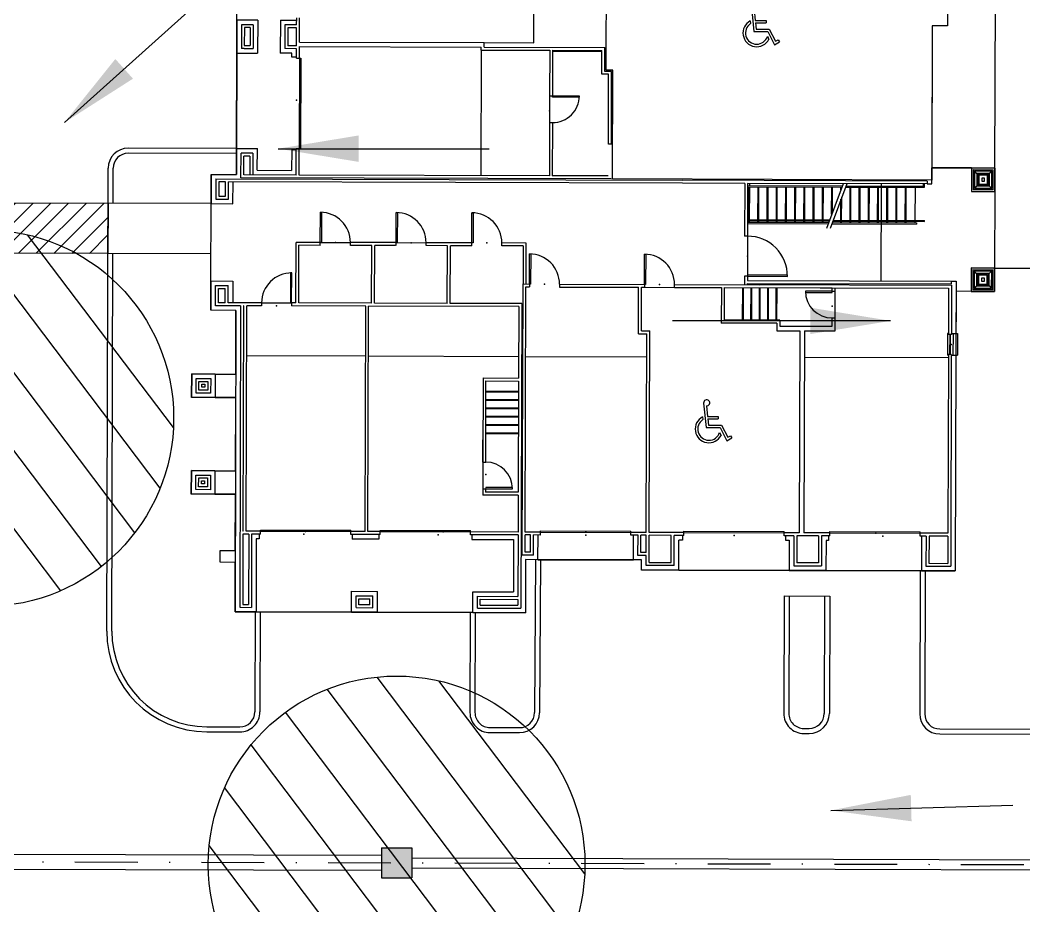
# Model space of a CAD drawing. Header units: feet. Extents: x 26064 to 27719, y 16802 to 28989.
# Drawn here: x 27254.8 to 27354.7, y 17569.4 to 17657.6 of the extents above; entities that cross this region are included whole.
import ezdxf

# ---------------------------------------------------------------- set-up
doc = ezdxf.new("R2010")
doc.units = ezdxf.units.FT
doc.header["$LTSCALE"] = 50
doc.header["$MEASUREMENT"] = 0
doc.header["$PDSIZE"] = -0.5
doc.linetypes.add('CENTERPL', pattern=[0.25, 0.125, -0.0625, 0, -0.0625])
doc.linetypes.add('HIDDEN', pattern=[0.375, 0.25, -0.125])
for name, color, linetype in [('BUILDING-INTERIOR', 251, 'Continuous'), ('BUILDINGS', 5, 'Continuous'), ('CL-ROADS', 9, 'CENTERPL'), ('CURB-B', 4, 'Continuous'), ('CURB-F', 32, 'Continuous'), ('INLET PROTECTION', 1, 'HIDDEN'), ('INLET-HATCH', 9, 'Continuous'), ('PAINT-MARKINGS', 32, 'Continuous'), ('SD-OUTER-PRIVATE', 6, 'Continuous'), ('SD-STRUCTURE', 6, 'Continuous'), ('SD-STRUCTURE-PRIVATE', 6, 'Continuous'), ('SIDEWALK', 9, 'Continuous')]:
    doc.layers.add(name, color=color, linetype=linetype)
doc.styles.add('ls80', font='simplex', dxfattribs={"oblique": 15, "height": 4})
doc.dimstyles.new('dim', dxfattribs={"dimtxt": 0.18, "dimasz": 0.16, "dimexe": 0.0625, "dimexo": 0.0625, "dimgap": 0.03, "dimtad": 3, "dimdec": 4, "dimzin": 0, "dimdsep": 46, "dimtxsty": 'ls80', "dimcen": 0.09, "dimclrd": 256, "dimclre": 256, "dimclrt": 256, "dimaunit": 1, "dimadec": 4, "dimazin": 0, "dimtfac": 1, "dimtdec": 4, "dimtofl": 0, "dimtmove": 2, "dimatfit": 3, "dimfxl": 0, "dimtolj": 1, "dimtzin": 0, "dimlwd": -1, "dimlwe": -1, "dimarcsym": 0})

# ---------------------------------------------------------------- blocks, each defined once
blk = doc.blocks.new('HCSYMBOL')
at = {"layer": 'BUILDING-INTERIOR', "ltscale": 3}
for p, q in [((-6.3, 30.9, -0.7), (-3.3, 1.7, -0.7)), ((-2.9, 27.7, -0.7), (-1.7, 15.1, -0.7)), ((-7.7, 14.5, -0.7), (-7.3, 11.3, -0.7)), ((-1.7, 15.1, -0.7), (11.2, 15.1, -0.7)), ((-1.4, 12.1, -0.7), (-0.6, 4.7, -0.7)), ((-1.4, 12.1, -0.7), (11.2, 12.1, -0.7)), ((11.2, 15.1, -0.7), (11.2, 12.1, -0.7)), ((-3.3, 1.7, -0.7), (13.3, 1.7, -0.7)), ((-0.6, 4.7, -0.7), (15.1, 4.7, -0.7)), ((13.3, 1.7, -0.7), (21.4, -14.2, -0.7)), ((15.1, 4.7, -0.7), (22.6, -9.9, -0.7)), ((12.8, -4, -0.7), (14.6, -7.6, -0.7)), ((21.4, -14.2, -0.7), (27.2, -10.6, -0.7)), ((22.6, -9.9, -0.7), (25.6, -8.1, -0.7)), ((25.6, -8.1, -0.7), (27.2, -10.6, -0.7))]:
    blk.add_line(p, q, dxfattribs=at)
for centre, radius, start, end in [((-2.7, 31.3, -0.7), 3.64, 264.2917, 185.7083), ((-2.7, 31.3, -0.7), 3.64, 264.2917, 185.7083), ((0, 0, -0.7), 16.4, 117.7581, 332.5132), ((0, 0, -0.7), 13.4, 123.044, 342.5456)]:
    blk.add_arc(centre, radius, start, end, dxfattribs=at)

msp = doc.modelspace()

# ---------------------------------------------------------------- hatches: boundary and pattern name
at = {"layer": 'INLET PROTECTION', "linetype": 'Continuous'}
h = msp.add_hatch(dxfattribs=at)
h.set_pattern_fill('ANSI31', scale=37.499998, angle=262.0889784, style=0)
h.set_pattern_definition([(307.088978, (51362.2775, -5646.739), (3.7392183, 2.82681806), [])])
edge = h.paths.add_edge_path()
edge.add_arc((27251.28922, 17617.98738), 18.75, 0, 360)
h = msp.add_hatch(dxfattribs=at)
h.set_pattern_fill('ANSI31', scale=37.499998, angle=262.0889784, style=0)
h.set_pattern_definition([(307.088978, (51403.223, -5691.1655), (3.7392183, 2.82681806), [])])
edge = h.paths.add_edge_path()
edge.add_arc((27292.23454, 17573.56066), 18.75, 0, 360)
at = {"layer": 'PAINT-MARKINGS'}
h = msp.add_hatch(dxfattribs=at)
h.set_pattern_fill('ANSI31', scale=10, style=0)
h.paths.add_polyline_path([(27263.49302, 17634.38695), (27169.53087, 17634.66123), (27169.54544, 17639.66121), (27263.50762, 17639.38742)])

# ---------------------------------------------------------------- linework, layer by layer
at = {"layer": 'BUILDING-INTERIOR', "color": 7, "ltscale": 12}
for p, q in [((27305.8953, 17655.38218), (27305.92241, 17664.67027)), ((27282.28437, 17657.15922), (27282.28643, 17657.86728)), ((27282.57094, 17655.45024), (27282.57799, 17657.86643)), ((27276.32967, 17657.63476), (27276.32007, 17654.34391)), ((27278.41221, 17657.62868), (27276.32967, 17657.63476)), ((27276.78649, 17657.17526), (27276.77956, 17654.80073)), ((27277.95271, 17657.17186), (27276.78649, 17657.17526)), ((27277.0772, 17656.88286), (27277.07197, 17655.09143)), ((27277.66031, 17656.88115), (27277.0772, 17656.88286)), ((27277.66031, 17656.88115), (27277.65508, 17655.08973)), ((27277.95271, 17657.17186), (27277.94578, 17654.79733)), ((27278.41221, 17657.62868), (27278.4026, 17654.33783)), ((27280.66133, 17657.62211), (27280.65173, 17654.33127)), ((27280.66133, 17657.62211), (27282.2857, 17657.61737)), ((27281.11815, 17657.16262), (27281.11122, 17654.78809)), ((27282.28437, 17657.15922), (27281.11815, 17657.16262)), ((27281.40886, 17656.87021), (27281.40363, 17655.07879)), ((27282.28352, 17656.86766), (27281.40886, 17656.87021)), ((27282.27829, 17655.07624), (27282.28352, 17656.86766)), ((27277.07112, 17654.79988), (27276.77956, 17654.80073)), ((27277.07112, 17654.79988), (27277.94578, 17654.79733)), ((27277.07112, 17654.79988), (27277.07112, 17654.79988)), ((27277.07197, 17655.09143), (27277.65508, 17655.08973)), ((27282.27744, 17654.78468), (27281.11122, 17654.78809)), ((27282.27829, 17655.07624), (27281.40363, 17655.07879)), ((27282.27464, 17653.82672), (27282.27744, 17654.78468)), ((27282.56619, 17653.82587), (27282.5696, 17654.99208)), ((27282.5696, 17654.99208), (27300.646, 17654.93934)), ((27282.57094, 17655.45024), (27300.93889, 17655.39664)), ((27300.64515, 17654.64778), (27300.646, 17654.93934)), ((27300.93755, 17654.93849), (27300.93889, 17655.39664)), ((27300.93755, 17654.93849), (27312.97458, 17654.90335)), ((27300.93889, 17655.39664), (27305.8953, 17655.38218)), ((27312.96765, 17652.52926), (27312.97458, 17654.90335)), ((27276.32007, 17654.34391), (27276.29235, 17644.84756)), ((27276.32006, 17654.34391), (27278.4026, 17654.33783)), ((27281.81794, 17654.32786), (27280.65173, 17654.33127)), ((27281.81685, 17653.95301), (27281.81794, 17654.32786)), ((27282.275, 17653.95167), (27281.81685, 17653.95301)), ((27282.27464, 17653.82672), (27282.56619, 17653.82587)), ((27282.56619, 17653.82587), (27282.53994, 17644.82933)), ((27282.56619, 17653.82587), (27282.69115, 17653.8255)), ((27282.69115, 17653.8255), (27282.66489, 17644.82896)), ((27300.64515, 17654.64778), (27300.60868, 17642.15258)), ((27300.64515, 17654.64778), (27307.47585, 17654.62785)), ((27307.47585, 17654.62785), (27307.4626, 17650.08792)), ((27307.76741, 17654.62699), (27307.75416, 17650.08707)), ((27312.68181, 17654.4877), (27307.76704, 17654.50204)), ((27307.76741, 17654.62699), (27312.68217, 17654.61265)), ((27312.67524, 17652.23855), (27312.68217, 17654.61265)), ((27313.34165, 17652.23661), (27312.67524, 17652.23855)), ((27313.63406, 17652.52731), (27312.96765, 17652.52926)), ((27313.32135, 17645.28096), (27313.34165, 17652.23661)), ((27313.61291, 17645.28011), (27313.63406, 17652.52731)), ((27307.4626, 17650.08792), (27307.45482, 17647.42228)), ((27307.46261, 17650.08792), (27307.75416, 17650.08707)), ((27307.7538, 17649.96212), (27307.75416, 17650.08707)), ((27310.41944, 17649.95434), (27307.7538, 17649.96212)), ((27307.75416, 17650.08707), (27310.4198, 17650.07929)), ((27310.4198, 17650.07929), (27310.41944, 17649.95434)), ((27307.45482, 17647.42228), (27307.43938, 17642.13265)), ((27307.45483, 17647.42228), (27307.74639, 17647.42143)), ((27307.74638, 17647.42143), (27307.73095, 17642.1318)), ((27276.29235, 17644.84756), (27276.28482, 17642.26521)), ((27276.29235, 17644.84756), (27278.37489, 17644.84148)), ((27278.36857, 17642.67565), (27278.37489, 17644.84148)), ((27282.24072, 17642.20618), (27282.24838, 17644.83018)), ((27282.24838, 17644.83018), (27282.53994, 17644.82933)), ((27282.53228, 17642.20533), (27282.53994, 17644.82933)), ((27282.53994, 17644.82933), (27282.66489, 17644.82896)), ((27313.61291, 17645.28011), (27313.32135, 17645.28096)), ((27276.742, 17641.93067), (27276.74916, 17644.38807)), ((27277.91539, 17644.38466), (27276.74916, 17644.38807)), ((27277.03441, 17642.22138), (27277.03987, 17644.09566)), ((27277.62299, 17644.09396), (27277.03987, 17644.09566)), ((27277.62299, 17644.09396), (27277.61752, 17642.21968)), ((27277.91539, 17644.38466), (27277.90907, 17642.21883)), ((27281.78986, 17644.70656), (27281.7839, 17642.66568)), ((27282.24802, 17644.70523), (27281.78986, 17644.70656)), ((27345.50602, 17641.31349), (27345.5107, 17642.91704)), ((27349.46753, 17642.90549), (27345.5107, 17642.91704)), ((27349.46753, 17642.90549), (27349.46072, 17640.57306)), ((27351.79997, 17642.89868), (27349.46753, 17642.90549)), ((27349.46753, 17642.90549), (27351.79997, 17642.89868)), ((27349.63365, 17642.7384), (27349.62781, 17640.73919)), ((27349.63365, 17642.7384), (27351.63287, 17642.73257)), ((27351.62704, 17640.73334), (27351.63288, 17642.73257)), ((27351.79316, 17640.56625), (27351.79997, 17642.89868)), ((27273.78578, 17642.2725), (27273.77727, 17639.35695)), ((27273.78578, 17642.2725), (27276.28482, 17642.26521)), ((27274.2426, 17641.81301), (27274.23677, 17639.81377)), ((27274.2426, 17641.81301), (27320.70463, 17641.67743)), ((27313.60283, 17641.8231), (27276.742, 17641.93067)), ((27282.24072, 17642.20618), (27277.03441, 17642.22138)), ((27278.36857, 17642.67565), (27281.7839, 17642.66568)), ((27307.43939, 17642.13265), (27282.53228, 17642.20533)), ((27313.31212, 17642.11551), (27307.73095, 17642.1318)), ((27349.75824, 17642.61309), (27349.75312, 17640.86376)), ((27349.75824, 17642.61309), (27351.50756, 17642.60798)), ((27350.00741, 17642.36245), (27349.75824, 17642.61309)), ((27350.00741, 17642.36245), (27350.00376, 17641.11293)), ((27351.25693, 17642.35881), (27350.00741, 17642.36245)), ((27350.09047, 17642.27891), (27350.08731, 17641.19599)), ((27351.17339, 17642.27575), (27350.09047, 17642.27891)), ((27350.19429, 17642.17448), (27350.19174, 17641.29981)), ((27351.06895, 17642.17193), (27350.19429, 17642.17448)), ((27350.48499, 17641.88207), (27350.48414, 17641.59052)), ((27350.77655, 17641.88122), (27350.48499, 17641.88207)), ((27350.7757, 17641.58967), (27350.77655, 17641.88122)), ((27351.0664, 17641.29726), (27351.06895, 17642.17193)), ((27351.17022, 17641.19283), (27351.17339, 17642.27575)), ((27351.25328, 17641.10929), (27351.25693, 17642.35881)), ((27351.25693, 17642.35881), (27351.50756, 17642.60798)), ((27351.50246, 17640.85865), (27351.50757, 17642.60798)), ((27274.53331, 17641.5206), (27274.52917, 17640.10448)), ((27275.19971, 17641.51866), (27274.53331, 17641.5206)), ((27275.19558, 17640.10253), (27275.19971, 17641.51866)), ((27275.48629, 17639.81013), (27275.49127, 17641.5178)), ((27320.70378, 17641.38587), (27275.49127, 17641.5178)), ((27275.94311, 17639.35063), (27275.94943, 17641.51647)), ((27326.8882, 17641.36783), (27320.70378, 17641.38588)), ((27345.04871, 17641.60638), (27320.70463, 17641.67743)), ((27326.88819, 17641.36783), (27326.87288, 17636.11983)), ((27327.17975, 17641.36698), (27327.16443, 17636.11898)), ((27345.04786, 17641.31483), (27327.17975, 17641.36698)), ((27336.55001, 17640.94983), (27336.55018, 17641.00641)), ((27336.92798, 17641.0053), (27344.79701, 17640.98235)), ((27336.97572, 17641.13012), (27344.67242, 17641.10767)), ((27337.45688, 17637.71334), (27337.46649, 17641.00374)), ((27338.3732, 17637.71066), (27338.3828, 17641.00107)), ((27339.28951, 17637.70799), (27339.29912, 17640.9984)), ((27340.20583, 17637.70531), (27340.21543, 17640.99572)), ((27341.12214, 17637.70264), (27341.13175, 17640.99305)), ((27342.03846, 17637.69997), (27342.04806, 17640.99037)), ((27342.95477, 17637.69729), (27342.96438, 17640.9877)), ((27343.87109, 17637.69462), (27343.88069, 17640.98502)), ((27344.67242, 17641.10767), (27344.67303, 17641.31592)), ((27344.79701, 17640.98235), (27344.79798, 17641.31556)), ((27345.04871, 17641.60638), (27345.04786, 17641.31483)), ((27345.04786, 17641.31483), (27345.50602, 17641.31349)), ((27351.62704, 17640.73334), (27349.62781, 17640.73917)), ((27350.00376, 17641.11293), (27349.75312, 17640.86376)), ((27351.50246, 17640.85865), (27349.75312, 17640.86376)), ((27350.00376, 17641.11293), (27351.25328, 17641.10929)), ((27350.08731, 17641.19599), (27351.17022, 17641.19283)), ((27350.19174, 17641.29981), (27351.0664, 17641.29726)), ((27350.48414, 17641.59052), (27350.7757, 17641.58967)), ((27351.25328, 17641.10929), (27351.50246, 17640.85865)), ((27274.23677, 17639.81377), (27275.48629, 17639.81013)), ((27274.52917, 17640.10448), (27275.19558, 17640.10253)), ((27336.54057, 17637.71601), (27336.54727, 17640.00998)), ((27349.46072, 17640.57306), (27351.79316, 17640.56625)), ((27351.79316, 17640.56625), (27351.77092, 17632.94417)), ((27273.75478, 17631.65112), (27273.77727, 17639.35695)), ((27273.77727, 17639.35695), (27275.94311, 17639.35063)), ((27284.63776, 17635.49336), (27284.64652, 17638.49221)), ((27284.64652, 17638.49221), (27284.77147, 17638.49185)), ((27284.77147, 17638.49185), (27284.76272, 17635.493)), ((27292.17653, 17635.47136), (27292.18528, 17638.47021)), ((27292.18528, 17638.47021), (27292.31024, 17638.46984)), ((27292.31024, 17638.46984), (27292.30148, 17635.471)), ((27299.7153, 17635.44937), (27299.72405, 17638.44822)), ((27299.72405, 17638.44822), (27299.849, 17638.44785)), ((27299.849, 17638.44785), (27299.84025, 17635.449)), ((27335.57491, 17637.34397), (27343.99495, 17637.3194)), ((27335.62266, 17637.46878), (27343.99531, 17637.44435)), ((27335.6704, 17637.59359), (27344.78704, 17637.567)), ((27335.71815, 17637.71841), (27344.7874, 17637.69195)), ((27336.53984, 17637.4661), (27336.54021, 17637.59106)), ((27337.45616, 17637.46344), (27337.45652, 17637.58839)), ((27338.37247, 17637.46076), (27338.37283, 17637.58571)), ((27339.28879, 17637.45809), (27339.28915, 17637.58304)), ((27340.2051, 17637.45542), (27340.20547, 17637.58036)), ((27341.12142, 17637.45274), (27341.12178, 17637.57769)), ((27342.03773, 17637.45007), (27342.03809, 17637.57502)), ((27342.95404, 17637.44739), (27342.95441, 17637.57234)), ((27343.87036, 17637.44472), (27343.87072, 17637.56967)), ((27343.99531, 17637.44435), (27343.99495, 17637.3194)), ((27344.78704, 17637.567), (27344.7874, 17637.69195)), ((27327.16443, 17636.11898), (27326.87288, 17636.11983)), ((27327.16443, 17636.11897), (27327.15277, 17632.12052)), ((27282.2044, 17629.46108), (27282.22203, 17635.50041)), ((27284.63776, 17635.49336), (27282.22203, 17635.50041)), ((27282.49595, 17629.46023), (27282.51273, 17635.20801)), ((27284.63691, 17635.20181), (27282.51273, 17635.20801)), ((27284.63691, 17635.20181), (27284.63776, 17635.49336)), ((27284.76272, 17635.493), (27284.63776, 17635.49336)), ((27284.63776, 17635.49336), (27287.63661, 17635.48461)), ((27287.63576, 17635.19306), (27287.6366, 17635.48461)), ((27289.75994, 17635.18686), (27287.63576, 17635.19306)), ((27292.12881, 17635.4715), (27287.6366, 17635.48461)), ((27289.74317, 17629.43908), (27289.75994, 17635.18686)), ((27290.03472, 17629.43823), (27290.0515, 17635.18601)), ((27292.12795, 17635.17995), (27290.0515, 17635.18601)), ((27292.12881, 17635.4715), (27295.17536, 17635.45718)), ((27292.17568, 17635.17981), (27292.17653, 17635.47136)), ((27292.30148, 17635.471), (27292.17653, 17635.47136)), ((27295.17453, 17635.17105), (27295.17537, 17635.46261)), ((27297.29871, 17635.16485), (27295.17453, 17635.17105)), ((27299.7153, 17635.44937), (27295.17537, 17635.46261)), ((27297.28194, 17629.41707), (27297.29871, 17635.16485)), ((27297.57349, 17629.41622), (27297.59027, 17635.164)), ((27299.71445, 17635.15781), (27297.59027, 17635.164)), ((27299.71445, 17635.15781), (27299.7153, 17635.44937)), ((27299.84025, 17635.449), (27299.7153, 17635.44937)), ((27302.7133, 17635.14906), (27302.71415, 17635.44062)), ((27304.83662, 17635.14286), (27302.7133, 17635.14906)), ((27305.12902, 17635.43357), (27302.71415, 17635.44062)), ((27304.83662, 17635.14286), (27304.82555, 17631.35267)), ((27305.11711, 17631.35181), (27305.12902, 17635.43357)), ((27305.45031, 17631.35084), (27305.45906, 17634.34969)), ((27305.45906, 17634.34969), (27305.58401, 17634.34932)), ((27305.58401, 17634.34932), (27305.57526, 17631.35048)), ((27316.90426, 17631.31742), (27316.91301, 17634.31627)), ((27316.91301, 17634.31627), (27317.03796, 17634.31591)), ((27317.03796, 17634.31591), (27317.02921, 17631.31706)), ((27349.43848, 17632.95098), (27349.43167, 17630.61854)), ((27351.77092, 17632.94417), (27349.43848, 17632.95098)), ((27349.43848, 17632.95098), (27351.77092, 17632.94417)), ((27349.6046, 17632.78389), (27349.59876, 17630.78468)), ((27349.6046, 17632.78389), (27351.60382, 17632.77806)), ((27351.59799, 17630.77883), (27351.60383, 17632.77806)), ((27351.76411, 17630.61174), (27351.77092, 17632.94417)), ((27281.67125, 17632.46151), (27281.6625, 17629.46266)), ((27281.7962, 17632.46114), (27281.67125, 17632.46151)), ((27281.78745, 17629.4623), (27281.7962, 17632.46114)), ((27326.86121, 17632.12137), (27326.85878, 17631.28836)), ((27327.15277, 17632.12052), (27326.86121, 17632.12137)), ((27327.15277, 17632.12052), (27327.15155, 17631.70402)), ((27327.15313, 17632.24547), (27327.15277, 17632.12052)), ((27327.15277, 17632.12052), (27331.15123, 17632.10885)), ((27331.1516, 17632.2338), (27327.15313, 17632.24547)), ((27331.15123, 17632.10885), (27331.1516, 17632.2338)), ((27349.72918, 17632.65858), (27349.72407, 17630.90925)), ((27349.72918, 17632.65858), (27351.47851, 17632.65347)), ((27349.97836, 17632.40794), (27349.72918, 17632.65858)), ((27349.97836, 17632.40794), (27349.97471, 17631.15842)), ((27351.22788, 17632.4043), (27349.97836, 17632.40794)), ((27350.06142, 17632.3244), (27350.05825, 17631.24148)), ((27351.14433, 17632.32124), (27350.06142, 17632.3244)), ((27350.16524, 17632.21997), (27350.16269, 17631.3453)), ((27351.0399, 17632.21742), (27350.16524, 17632.21997)), ((27350.45594, 17631.92756), (27350.45509, 17631.63601)), ((27350.7475, 17631.92671), (27350.45594, 17631.92756)), ((27350.74665, 17631.63516), (27350.7475, 17631.92671)), ((27351.03735, 17631.34275), (27351.0399, 17632.21742)), ((27351.14117, 17631.23832), (27351.14433, 17632.32124)), ((27351.22423, 17631.15478), (27351.22788, 17632.4043)), ((27351.22788, 17632.4043), (27351.47851, 17632.65347)), ((27351.4734, 17630.90414), (27351.47852, 17632.65347)), ((27273.75478, 17631.65112), (27273.74627, 17628.73604)), ((27273.75478, 17631.65112), (27275.92062, 17631.6448)), ((27274.20577, 17629.19286), (27274.2116, 17631.19163)), ((27274.2116, 17631.19163), (27275.46112, 17631.18798)), ((27274.49817, 17629.48357), (27274.5023, 17630.89923)), ((27274.5023, 17630.89923), (27275.16872, 17630.89728)), ((27275.16459, 17629.48163), (27275.16872, 17630.89728)), ((27275.45614, 17629.48077), (27275.46112, 17631.18798)), ((27275.92062, 17631.6448), (27275.9143, 17629.47944)), ((27304.74678, 17604.36303), (27304.82555, 17631.35267)), ((27304.82555, 17631.35267), (27305.45031, 17631.35084)), ((27305.04502, 17606.65298), (27305.11626, 17631.06026)), ((27305.11626, 17631.06026), (27305.44945, 17631.05929)), ((27305.45031, 17631.35084), (27305.44945, 17631.05929)), ((27305.57526, 17631.35048), (27305.45031, 17631.35084)), ((27308.44915, 17631.34209), (27308.4483, 17631.05053)), ((27308.4483, 17631.05053), (27316.3203, 17631.02757)), ((27308.44915, 17631.34209), (27316.90426, 17631.31742)), ((27316.3068, 17626.40435), (27316.3203, 17631.02757)), ((27316.59921, 17626.69505), (27316.61185, 17631.02672)), ((27316.61185, 17631.02672), (27316.90341, 17631.02587)), ((27316.90426, 17631.31742), (27316.90341, 17631.02587)), ((27316.90341, 17631.02587), (27319.90225, 17631.01712)), ((27317.02921, 17631.31706), (27316.90426, 17631.31742)), ((27319.90225, 17631.01712), (27319.9031, 17631.30867)), ((27319.90225, 17631.01712), (27324.56711, 17631.0035)), ((27319.9031, 17631.30867), (27328.35821, 17631.28399)), ((27324.56711, 17631.00349), (27324.55677, 17627.46319)), ((27324.85866, 17631.00264), (27324.84918, 17627.7539)), ((27324.85866, 17631.00265), (27335.60453, 17630.97129)), ((27326.76511, 17627.74831), (27326.7746, 17630.99706)), ((27327.1507, 17631.41247), (27327.15034, 17631.28751)), ((27327.15034, 17631.28751), (27347.47585, 17631.22819)), ((27327.1507, 17631.41247), (27347.47622, 17631.35314)), ((27327.15155, 17631.70402), (27347.47707, 17631.6447)), ((27327.59813, 17627.74588), (27327.60761, 17630.99463)), ((27328.43114, 17627.74344), (27328.44062, 17630.9922)), ((27329.26415, 17627.74101), (27329.27364, 17630.98976)), ((27330.09716, 17627.73858), (27330.10665, 17630.98733)), ((27334.39667, 17630.97481), (27347.18341, 17630.93749)), ((27335.60356, 17630.63808), (27335.60453, 17630.97129)), ((27335.89512, 17630.63723), (27335.89609, 17630.97044)), ((27347.18345, 17630.93749), (27347.177, 17628.72998)), ((27347.47585, 17631.22819), (27347.46856, 17628.72913)), ((27347.47622, 17631.35314), (27347.47707, 17631.6447)), ((27347.47707, 17631.6447), (27347.93523, 17631.64336)), ((27347.93523, 17631.64336), (27347.92672, 17628.72779)), ((27351.59799, 17630.77883), (27349.59876, 17630.78466)), ((27349.97471, 17631.15842), (27349.72407, 17630.90925)), ((27351.4734, 17630.90414), (27349.72407, 17630.90925)), ((27349.97471, 17631.15842), (27351.22423, 17631.15478)), ((27350.05825, 17631.24148), (27351.14117, 17631.23832)), ((27350.16269, 17631.3453), (27351.03735, 17631.34275)), ((27350.45509, 17631.63601), (27350.74665, 17631.63516)), ((27351.22423, 17631.15478), (27351.4734, 17630.90414)), ((27332.93792, 17630.64586), (27332.93756, 17630.52091)), ((27332.93756, 17630.52091), (27335.6032, 17630.51313)), ((27335.60356, 17630.63808), (27332.93792, 17630.64586)), ((27335.6032, 17630.51313), (27335.60356, 17630.63808)), ((27335.60356, 17630.63808), (27335.89512, 17630.63723)), ((27335.88734, 17627.97159), (27335.89512, 17630.63723)), ((27349.43167, 17630.61854), (27347.93225, 17630.62292)), ((27349.43167, 17630.61854), (27351.76411, 17630.61174)), ((27276.24531, 17628.72874), (27273.74627, 17628.73604)), ((27276.70481, 17629.18556), (27274.20577, 17629.19286)), ((27275.16459, 17629.48163), (27274.49817, 17629.48357)), ((27278.7886, 17629.47105), (27275.45614, 17629.48077)), ((27276.24531, 17628.72874), (27276.15767, 17598.69861)), ((27276.70481, 17629.18556), (27276.61716, 17599.15543)), ((27276.99636, 17629.18472), (27276.93084, 17606.73502)), ((27276.97249, 17606.7349), (27277.03801, 17629.1846)), ((27277.03801, 17629.1846), (27276.99636, 17629.18472)), ((27277.26404, 17606.73405), (27277.32956, 17629.18375)), ((27278.78775, 17629.17949), (27277.32956, 17629.18375)), ((27278.7886, 17629.47105), (27278.78775, 17629.17949)), ((27278.7886, 17629.47105), (27281.78745, 17629.4623)), ((27281.6625, 17629.46266), (27281.78745, 17629.4623)), ((27281.78745, 17629.4623), (27281.7866, 17629.17074)), ((27289.15833, 17629.14923), (27281.7866, 17629.17074)), ((27282.2044, 17629.46108), (27281.78745, 17629.4623)), ((27289.74317, 17629.43908), (27282.49595, 17629.46023)), ((27289.09284, 17606.69952), (27289.15833, 17629.14923)), ((27289.38439, 17606.69867), (27289.44988, 17629.14838)), ((27304.40248, 17629.10475), (27289.44988, 17629.14838)), ((27297.28194, 17629.41707), (27290.03472, 17629.43823)), ((27304.69489, 17629.39545), (27297.57349, 17629.41622)), ((27304.40248, 17629.10475), (27304.3817, 17621.98247)), ((27304.69489, 17629.39545), (27304.60639, 17599.07378)), ((27347.17696, 17628.72998), (27347.16997, 17626.33508)), ((27347.46851, 17628.72913), (27347.46152, 17626.33422)), ((27347.92672, 17628.72779), (27347.91997, 17626.41619)), ((27330.38872, 17627.73773), (27324.84918, 17627.7539)), ((27330.38872, 17627.73773), (27330.38702, 17627.15462)), ((27335.59335, 17627.13943), (27335.59578, 17627.97244)), ((27335.59578, 17627.97244), (27335.88734, 17627.97159)), ((27335.88357, 17626.68042), (27335.88734, 17627.97159)), ((27330.09631, 17627.44703), (27324.55677, 17627.46319)), ((27330.09631, 17627.44703), (27330.09413, 17626.69732)), ((27330.38702, 17627.15462), (27335.59335, 17627.13943)), ((27316.3068, 17626.40435), (27317.1398, 17626.40192)), ((27316.59921, 17626.69505), (27317.43221, 17626.69262)), ((27317.08206, 17606.61785), (27317.1398, 17626.40192)), ((27317.37362, 17606.617), (27317.43221, 17626.69262)), ((27330.09413, 17626.69732), (27332.38491, 17626.69063)), ((27332.38491, 17626.69063), (27332.3262, 17606.57336)), ((27332.84307, 17626.68929), (27332.78435, 17606.57203)), ((27332.84307, 17626.68929), (27335.88357, 17626.68042)), ((27347.08693, 17626.41862), (27347.08061, 17624.25279)), ((27347.17023, 17626.41838), (27347.08693, 17626.41862)), ((27347.46154, 17626.33422), (27347.16999, 17626.33508)), ((27347.29494, 17626.33471), (27347.28911, 17624.33548)), ((27347.33659, 17626.33459), (27347.33076, 17624.33536)), ((27347.46179, 17626.41753), (27347.91997, 17626.41619)), ((27347.46179, 17626.41753), (27347.62839, 17626.41704)), ((27347.62839, 17626.41704), (27347.62207, 17624.25121)), ((27347.91997, 17626.41619), (27348.08655, 17626.4157)), ((27348.08655, 17626.4157), (27348.08023, 17624.24987)), ((27277.3151, 17624.22731), (27289.14387, 17624.19279)), ((27289.43542, 17624.19194), (27304.38802, 17624.14832)), ((27305.09608, 17624.14625), (27317.13312, 17624.11112)), ((27332.83541, 17624.06529), (27347.16323, 17624.02347)), ((27347.16391, 17624.25254), (27347.08061, 17624.25279)), ((27347.16414, 17624.33584), (27347.1122, 17606.53021)), ((27347.45571, 17624.33499), (27347.16416, 17624.33584)), ((27347.45569, 17624.33499), (27347.39415, 17603.23896)), ((27347.45547, 17624.25169), (27347.91361, 17624.25035)), ((27347.45547, 17624.25169), (27347.62207, 17624.25121)), ((27347.91361, 17624.25035), (27347.85097, 17602.77947)), ((27347.91361, 17624.25035), (27348.08023, 17624.24987)), ((27271.83262, 17622.38984), (27271.82581, 17620.0574)), ((27274.16505, 17622.38303), (27271.83262, 17622.38984)), ((27272.26442, 17620.49346), (27272.26867, 17621.95123)), ((27272.26867, 17621.95123), (27273.72644, 17621.94697)), ((27273.72644, 17621.94697), (27273.72219, 17620.4892)), ((27274.16505, 17622.38303), (27274.15824, 17620.05059)), ((27274.16505, 17622.38303), (27276.22677, 17622.37702)), ((27300.84139, 17621.99281), (27300.81696, 17613.62102)), ((27300.84139, 17621.99281), (27304.3817, 17621.98247)), ((27272.55682, 17620.78416), (27272.55937, 17621.65882)), ((27273.43149, 17620.78161), (27272.55682, 17620.78416)), ((27272.55937, 17621.65882), (27273.43404, 17621.65627)), ((27272.84923, 17621.07486), (27272.85008, 17621.36642)), ((27273.14078, 17621.07401), (27272.84923, 17621.07486)), ((27272.85008, 17621.36642), (27273.14163, 17621.36557)), ((27273.14163, 17621.36557), (27273.14078, 17621.07401)), ((27273.43404, 17621.65627), (27273.43149, 17620.78161)), ((27301.1085, 17613.62017), (27301.13208, 17621.7004)), ((27301.13208, 17621.7004), (27304.38084, 17621.69092)), ((27304.38084, 17621.69092), (27304.34851, 17610.61184)), ((27274.15824, 17620.05059), (27271.82581, 17620.0574)), ((27273.72219, 17620.4892), (27272.26442, 17620.49346)), ((27274.15824, 17620.05059), (27276.21997, 17620.04458)), ((27301.12651, 17619.78447), (27304.37526, 17619.77499)), ((27301.12894, 17620.61748), (27304.37769, 17620.608)), ((27301.12408, 17618.95146), (27304.37283, 17618.94197)), ((27301.12164, 17618.11844), (27304.3704, 17618.10896)), ((27301.11921, 17617.28543), (27304.36797, 17617.27595)), ((27300.81694, 17613.62102), (27300.82339, 17615.82853)), ((27301.11678, 17616.45242), (27304.36553, 17616.44294)), ((27271.80453, 17612.76854), (27271.79773, 17610.4361)), ((27274.13697, 17612.76173), (27271.80453, 17612.76854)), ((27274.13697, 17612.76173), (27274.13016, 17610.4293)), ((27274.13697, 17612.76173), (27276.19869, 17612.75572)), ((27300.81696, 17613.62102), (27300.80918, 17610.95538)), ((27300.81694, 17613.62102), (27301.1085, 17613.62017)), ((27272.23634, 17610.87216), (27272.24059, 17612.32993)), ((27272.24059, 17612.32993), (27273.69836, 17612.32568)), ((27272.52874, 17611.16286), (27272.53129, 17612.03753)), ((27272.53129, 17612.03753), (27273.40596, 17612.03497)), ((27272.82115, 17611.45357), (27272.822, 17611.74512)), ((27272.822, 17611.74512), (27273.11355, 17611.74427)), ((27273.11355, 17611.74427), (27273.1127, 17611.45272)), ((27273.40596, 17612.03497), (27273.4034, 17611.16031)), ((27273.69836, 17612.32568), (27273.69411, 17610.8679)), ((27273.69411, 17610.8679), (27272.23634, 17610.87216)), ((27273.4034, 17611.16031), (27272.52874, 17611.16286)), ((27273.1127, 17611.45272), (27272.82115, 17611.45357)), ((27300.80918, 17610.95538), (27300.80735, 17610.33062)), ((27300.80916, 17610.95538), (27301.10072, 17610.95453)), ((27301.10071, 17610.95453), (27301.09974, 17610.62133)), ((27301.10108, 17611.07948), (27301.10072, 17610.95453)), ((27301.10072, 17610.95453), (27303.76636, 17610.94675)), ((27303.76673, 17611.0717), (27301.10108, 17611.07948)), ((27303.76636, 17610.94675), (27303.76673, 17611.0717)), ((27274.13016, 17610.4293), (27271.79773, 17610.4361)), ((27274.13016, 17610.4293), (27276.19189, 17610.42329)), ((27304.34766, 17610.32029), (27300.80736, 17610.33062)), ((27304.34852, 17610.61184), (27301.09975, 17610.62133)), ((27304.34766, 17610.32029), (27304.33696, 17606.65503)), ((27278.68017, 17606.72991), (27278.68053, 17606.85486)), ((27278.68053, 17606.85486), (27287.67708, 17606.82861)), ((27287.67671, 17606.70366), (27287.67708, 17606.82861)), ((27290.59225, 17606.69515), (27290.59262, 17606.8201)), ((27290.59262, 17606.8201), (27299.58916, 17606.79384)), ((27299.5888, 17606.66889), (27299.58916, 17606.79384)), ((27306.56527, 17606.64855), (27306.56564, 17606.7735)), ((27306.56564, 17606.7735), (27315.56218, 17606.74724)), ((27315.56181, 17606.62229), (27315.56218, 17606.74724)), ((27276.92999, 17606.44346), (27276.90957, 17599.44613)), ((27277.5131, 17606.44176), (27276.92999, 17606.44346)), ((27276.97249, 17606.7349), (27276.93084, 17606.73502)), ((27278.68017, 17606.72991), (27277.26404, 17606.73405)), ((27277.5131, 17606.44176), (27277.49268, 17599.44443)), ((27277.80466, 17606.44091), (27277.78339, 17599.15203)), ((27278.67932, 17606.43836), (27277.80466, 17606.44091)), ((27278.26148, 17605.98142), (27278.24021, 17598.69253)), ((27278.55303, 17605.98057), (27278.26148, 17605.98142)), ((27278.55437, 17606.43872), (27278.55303, 17605.98057)), ((27278.67932, 17606.43836), (27278.68017, 17606.72991)), ((27278.68017, 17606.72991), (27287.67671, 17606.70366)), ((27287.67586, 17606.4121), (27287.67671, 17606.70366)), ((27290.5914, 17606.40359), (27287.67586, 17606.4121)), ((27289.09284, 17606.69952), (27287.67671, 17606.70366)), ((27287.80082, 17606.41174), (27287.79948, 17605.95358)), ((27290.46511, 17605.9458), (27287.79948, 17605.95358)), ((27290.59225, 17606.69515), (27289.38439, 17606.69867)), ((27290.46645, 17606.40396), (27290.46511, 17605.9458)), ((27290.5914, 17606.40359), (27290.59225, 17606.69515)), ((27290.59225, 17606.69515), (27299.5888, 17606.66889)), ((27299.58794, 17606.37733), (27299.5888, 17606.66889)), ((27304.33611, 17606.36348), (27299.58794, 17606.37733)), ((27304.33696, 17606.65503), (27299.5888, 17606.66889)), ((27299.7129, 17606.37697), (27299.71156, 17605.91881)), ((27299.71156, 17605.91881), (27303.87662, 17605.90666)), ((27303.87662, 17605.90666), (27303.86142, 17600.7003)), ((27304.33611, 17606.36348), (27304.31824, 17600.24081)), ((27305.03919, 17604.65373), (27305.04417, 17606.36143)), ((27305.56481, 17606.35991), (27305.04417, 17606.36143)), ((27306.56527, 17606.64855), (27305.04502, 17606.65298)), ((27305.55982, 17604.65221), (27305.56481, 17606.35991)), ((27305.85053, 17604.35981), (27305.85636, 17606.35906)), ((27306.56442, 17606.35699), (27305.85636, 17606.35906)), ((27306.30735, 17603.90031), (27306.31452, 17606.35772)), ((27306.56442, 17606.35699), (27306.56527, 17606.64855)), ((27306.56527, 17606.64855), (27315.56181, 17606.62229)), ((27315.56096, 17606.33074), (27315.56181, 17606.62229)), ((27316.26903, 17606.32867), (27315.56096, 17606.33074)), ((27317.08206, 17606.61785), (27315.56181, 17606.62229)), ((27315.8037, 17603.8726), (27315.81087, 17606.33001)), ((27316.26319, 17604.32942), (27316.26903, 17606.32867)), ((27316.5556, 17604.62012), (27316.56058, 17606.32782)), ((27317.08121, 17606.3263), (27316.56058, 17606.32782)), ((27317.07623, 17604.6186), (27317.08121, 17606.3263)), ((27317.36487, 17603.61816), (27317.37277, 17606.32545)), ((27319.58011, 17606.31901), (27317.37277, 17606.32545)), ((27320.83048, 17606.60691), (27317.37362, 17606.617)), ((27319.57221, 17603.61171), (27319.58011, 17606.31901)), ((27319.86291, 17603.31929), (27319.87166, 17606.31815)), ((27320.82963, 17606.31536), (27319.87166, 17606.31815)), ((27320.31973, 17602.85979), (27320.32848, 17605.85866)), ((27320.70334, 17605.85757), (27320.32848, 17605.85866)), ((27320.70468, 17606.31572), (27320.70334, 17605.85757)), ((27320.82963, 17606.31536), (27320.83048, 17606.60691)), ((27320.83048, 17606.60691), (27320.83085, 17606.73187)), ((27320.83048, 17606.60691), (27330.82665, 17606.57774)), ((27320.83085, 17606.73187), (27330.82701, 17606.70269)), ((27330.8258, 17606.28618), (27330.82665, 17606.57774)), ((27331.78376, 17606.28339), (27330.8258, 17606.28618)), ((27330.82665, 17606.57774), (27330.82701, 17606.70269)), ((27332.3262, 17606.57336), (27330.82665, 17606.57774)), ((27330.95075, 17606.28582), (27330.94941, 17605.82766)), ((27330.94941, 17605.82766), (27331.32427, 17605.82657)), ((27331.32427, 17605.82657), (27331.31552, 17602.82772)), ((27331.78376, 17606.28339), (27331.77501, 17603.28454)), ((27332.07532, 17606.28254), (27332.06742, 17603.57524)), ((27334.24129, 17606.27622), (27332.07532, 17606.28254)), ((27335.36671, 17606.56449), (27332.78435, 17606.57203)), ((27334.24129, 17606.27622), (27334.23339, 17603.56892)), ((27334.53285, 17606.27536), (27334.5241, 17603.27652)), ((27335.36586, 17606.27293), (27334.53285, 17606.27536)), ((27334.98967, 17605.81587), (27334.98092, 17602.81702)), ((27335.23957, 17605.81514), (27334.98967, 17605.81587)), ((27335.2409, 17606.2733), (27335.23957, 17605.81514)), ((27335.36586, 17606.27293), (27335.36671, 17606.56449)), ((27335.36671, 17606.56449), (27335.36707, 17606.68944)), ((27335.36671, 17606.56449), (27344.36325, 17606.53823)), ((27335.36707, 17606.68944), (27344.36361, 17606.66318)), ((27344.3624, 17606.24668), (27344.36325, 17606.53823)), ((27344.9455, 17606.24497), (27344.3624, 17606.24668)), ((27344.36325, 17606.53823), (27344.36361, 17606.66318)), ((27347.1122, 17606.53021), (27344.36325, 17606.53823)), ((27344.48735, 17606.24631), (27344.47732, 17602.78929)), ((27344.9455, 17606.24497), (27344.9368, 17603.24611)), ((27345.23697, 17606.24412), (27345.22921, 17603.53682)), ((27347.11135, 17606.23865), (27345.23697, 17606.24412)), ((27347.11135, 17606.23865), (27347.10345, 17603.53136)), ((27305.85053, 17604.35981), (27304.74678, 17604.36303)), ((27305.55982, 17604.65221), (27305.03919, 17604.65373)), ((27305.07865, 17603.9039), (27305.06321, 17598.61429)), ((27306.30735, 17603.90031), (27305.07865, 17603.9039)), ((27306.30735, 17603.90031), (27315.8037, 17603.8726)), ((27316.61588, 17603.87023), (27315.8037, 17603.8726)), ((27317.0754, 17604.32705), (27316.26319, 17604.32942)), ((27317.07625, 17604.6186), (27316.5556, 17604.62012)), ((27316.61297, 17602.87063), (27316.61588, 17603.87023)), ((27317.07246, 17603.32745), (27317.07538, 17604.32705)), ((27320.31973, 17602.85979), (27316.61297, 17602.87063)), ((27319.86291, 17603.31929), (27317.07246, 17603.32745)), ((27317.36487, 17603.61816), (27319.57221, 17603.61171)), ((27320.31973, 17602.85979), (27331.31552, 17602.82772)), ((27331.31552, 17602.82772), (27334.98092, 17602.81702)), ((27331.77501, 17603.28454), (27334.5241, 17603.27652)), ((27334.23339, 17603.56892), (27332.06742, 17603.57524)), ((27334.98093, 17602.81702), (27344.47732, 17602.78929)), ((27344.47732, 17602.78929), (27347.85097, 17602.77947)), ((27344.9368, 17603.24611), (27347.39415, 17603.23896)), ((27345.22921, 17603.53682), (27347.10345, 17603.53136)), ((27287.73656, 17598.66481), (27287.74264, 17600.74735)), ((27287.74264, 17600.74735), (27290.32496, 17600.73981)), ((27288.19605, 17599.12164), (27288.19946, 17600.28785)), ((27288.19946, 17600.28785), (27289.86547, 17600.28299)), ((27288.48846, 17599.41236), (27288.49016, 17599.99545)), ((27288.49016, 17599.99545), (27289.57306, 17599.99229)), ((27289.57136, 17599.4092), (27289.57306, 17599.99229)), ((27289.86207, 17599.11677), (27289.86547, 17600.28299)), ((27290.31889, 17598.65728), (27290.32496, 17600.73981)), ((27299.81524, 17598.6296), (27299.82132, 17600.7121)), ((27299.82132, 17600.7121), (27303.86142, 17600.7003)), ((27300.27473, 17599.08642), (27300.27814, 17600.2526)), ((27300.27814, 17600.2526), (27304.31824, 17600.24081)), ((27300.56714, 17599.37713), (27300.56884, 17599.9602)), ((27300.56884, 17599.9602), (27304.31739, 17599.94925)), ((27304.31739, 17599.94925), (27304.31569, 17599.36619)), ((27276.61716, 17599.15543), (27277.78339, 17599.15203)), ((27276.90957, 17599.44613), (27277.49268, 17599.44443)), ((27288.19605, 17599.12164), (27289.86207, 17599.11677)), ((27289.57136, 17599.4092), (27288.48846, 17599.41236)), ((27300.27473, 17599.08642), (27304.60639, 17599.07378)), ((27300.56714, 17599.37713), (27304.31569, 17599.36619)), ((27276.15767, 17598.69861), (27278.24021, 17598.69253)), ((27278.24021, 17598.69253), (27287.73656, 17598.66481)), ((27287.73656, 17598.66481), (27290.31889, 17598.65728)), ((27290.31889, 17598.65728), (27299.81524, 17598.6296)), ((27299.81524, 17598.6296), (27305.06321, 17598.61429))]:
    msp.add_line(p, q, dxfattribs=at)
at = {"layer": 'BUILDING-INTERIOR', "color": 7, "ltscale": 6}
for p, q in [((27282.69115, 17653.8255), (27282.69115, 17653.8255)), ((27282.66489, 17644.82896), (27282.66489, 17644.82896)), ((27327.17878, 17641.03376), (27336.57163, 17641.00634)), ((27327.17914, 17641.15871), (27336.61937, 17641.13116)), ((27327.37743, 17637.74275), (27327.38703, 17641.03315)), ((27327.38739, 17641.1581), (27327.388, 17641.36635)), ((27328.29375, 17637.74008), (27328.30335, 17641.03048)), ((27329.21006, 17637.7374), (27329.21966, 17641.0278)), ((27330.12638, 17637.73473), (27330.13598, 17641.02513)), ((27331.04269, 17637.73205), (27331.05229, 17641.02245)), ((27331.959, 17637.72938), (27331.9686, 17641.01978)), ((27332.87531, 17637.72671), (27332.88492, 17641.0171)), ((27333.79163, 17637.72403), (27333.80123, 17641.01443)), ((27334.70794, 17637.72136), (27334.71755, 17641.01175)), ((27335.62664, 17638.53585), (27335.63386, 17641.00908)), ((27340.47974, 17631.66512), (27340.50793, 17641.32807)), ((27335.3618, 17637.71945), (27327.16917, 17637.74336)), ((27327.16808, 17637.3685), (27335.21856, 17637.34501)), ((27327.16845, 17637.49345), (27335.21893, 17637.46996)), ((27335.31406, 17637.59464), (27327.16881, 17637.61841)), ((27327.3767, 17637.49284), (27327.37707, 17637.6178)), ((27328.29302, 17637.49017), (27328.29338, 17637.61513)), ((27329.20933, 17637.4875), (27329.2097, 17637.61245)), ((27330.12565, 17637.48482), (27330.12601, 17637.60978)), ((27331.04196, 17637.48215), (27331.04232, 17637.6071)), ((27331.95827, 17637.47947), (27331.95864, 17637.60443)), ((27332.87459, 17637.4768), (27332.87495, 17637.60176)), ((27333.7909, 17637.47412), (27333.79126, 17637.59908)), ((27334.70721, 17637.47145), (27334.70758, 17637.59641)), ((27278.68053, 17606.85486), (27278.68053, 17606.85486)), ((27278.68053, 17606.85486), (27287.67708, 17606.82861)), ((27287.67708, 17606.82861), (27287.67708, 17606.82861)), ((27290.59262, 17606.8201), (27290.59262, 17606.8201)), ((27290.59262, 17606.8201), (27299.58916, 17606.79384)), ((27299.58916, 17606.79384), (27299.58916, 17606.79384)), ((27306.56564, 17606.7735), (27306.56564, 17606.7735)), ((27306.56564, 17606.7735), (27315.56218, 17606.74724)), ((27315.56218, 17606.74724), (27315.56218, 17606.74724)), ((27320.83085, 17606.73187), (27320.83085, 17606.73187)), ((27320.83085, 17606.73187), (27330.82701, 17606.70269)), ((27330.82701, 17606.70269), (27330.82701, 17606.70269)), ((27335.36707, 17606.68944), (27335.36707, 17606.68944)), ((27335.36707, 17606.68944), (27344.36361, 17606.66318)), ((27344.36361, 17606.66318), (27344.36361, 17606.66318))]:
    msp.add_line(p, q, dxfattribs=at)
at = {"layer": 'BUILDING-INTERIOR', "color": 7, "ltscale": 4}
for p, q in [((27327.29413, 17637.74299), (27327.30373, 17641.03339)), ((27328.21044, 17637.74032), (27328.22004, 17641.03072)), ((27329.12675, 17637.73764), (27329.13635, 17641.02804)), ((27330.04307, 17637.73497), (27330.05267, 17641.02537)), ((27330.95938, 17637.7323), (27330.96898, 17641.0227)), ((27331.8757, 17637.72962), (27331.8853, 17641.02002)), ((27332.79201, 17637.72695), (27332.80161, 17641.01735)), ((27333.70833, 17637.72427), (27333.71793, 17641.01467)), ((27334.62464, 17637.7216), (27334.63425, 17641.012)), ((27335.5427, 17638.31639), (27335.55056, 17641.00932)), ((27336.46607, 17640.73038), (27336.46687, 17641.00665)), ((27337.37358, 17637.71358), (27337.38319, 17641.00398)), ((27338.2899, 17637.71091), (27338.2995, 17641.00131)), ((27339.20621, 17637.70823), (27339.21582, 17640.99864)), ((27340.12253, 17637.70556), (27340.13213, 17640.99596)), ((27341.03884, 17637.70288), (27341.04845, 17640.99329)), ((27341.95516, 17637.70021), (27341.96476, 17640.99062)), ((27342.87147, 17637.69754), (27342.88108, 17640.98794)), ((27336.45727, 17637.71625), (27336.46332, 17639.79053)), ((27327.2934, 17637.49309), (27327.29376, 17637.61804)), ((27328.20971, 17637.49041), (27328.21007, 17637.61537)), ((27329.12602, 17637.48774), (27329.12639, 17637.6127)), ((27330.04234, 17637.48507), (27330.04271, 17637.61002)), ((27330.95865, 17637.48239), (27330.95902, 17637.60735)), ((27331.87497, 17637.47972), (27331.87533, 17637.60467)), ((27332.79128, 17637.47704), (27332.79165, 17637.602)), ((27333.7076, 17637.47437), (27333.70796, 17637.59932)), ((27334.62391, 17637.47169), (27334.62428, 17637.59665)), ((27336.45654, 17637.46634), (27336.45691, 17637.5913)), ((27337.37286, 17637.46367), (27337.37322, 17637.58863)), ((27338.28917, 17637.46101), (27338.28953, 17637.58595)), ((27339.20548, 17637.45833), (27339.20585, 17637.58328)), ((27340.1218, 17637.45566), (27340.12216, 17637.58061)), ((27341.03811, 17637.45298), (27341.03848, 17637.57793)), ((27341.95443, 17637.45031), (27341.95479, 17637.57526)), ((27342.87074, 17637.44764), (27342.87111, 17637.57258)), ((27326.68181, 17627.74855), (27326.6913, 17630.9973)), ((27327.51482, 17627.74612), (27327.52431, 17630.99487)), ((27328.34784, 17627.74369), (27328.35732, 17630.99244)), ((27329.18085, 17627.74126), (27329.19033, 17630.99001)), ((27330.01386, 17627.73883), (27330.02335, 17630.98758)), ((27301.12675, 17619.86777), (27304.3755, 17619.85829)), ((27301.12918, 17620.70078), (27304.37793, 17620.6913)), ((27301.12432, 17619.03476), (27304.37307, 17619.02528)), ((27301.12189, 17618.20174), (27304.37064, 17618.19226)), ((27301.11946, 17617.36873), (27304.36821, 17617.35925)), ((27301.11703, 17616.53572), (27304.36578, 17616.52624))]:
    msp.add_line(p, q, dxfattribs=at)
at = {"layer": 'BUILDING-INTERIOR', "color": 7, "ltscale": 48}
for p, q in [((27336.69894, 17641.33918), (27335.04352, 17636.88735)), ((27337.0553, 17641.33814), (27335.39987, 17636.88631))]:
    msp.add_line(p, q, dxfattribs=at)
at = {"layer": 'BUILDING-INTERIOR', "color": 7, "ltscale": 12}
msp.add_lwpolyline([(27342.39541, 17717.21069), (27342.3614, 17705.54851), (27346.19326, 17705.53733), (27346.17028, 17697.66535), (27348.33612, 17697.65902), (27348.29649, 17684.08091), (27342.29879, 17684.09842), (27342.26403, 17672.18633), (27345.59608, 17672.17661), (27345.58782, 17669.34437), (27347.12889, 17669.33987), (27347.09303, 17657.05293), (27345.55196, 17657.05743), (27345.50711, 17641.68834), (27313.72778, 17641.82273), (27313.75938, 17652.6519), (27313.09297, 17652.65384), (27313.12214, 17662.65), (27313.78855, 17662.64806), (27313.861, 17687.47185), (27313.19459, 17687.47379), (27313.20699, 17691.72216), (27313.8734, 17691.72022), (27313.95762, 17720.58412)], dxfattribs=at)
for centre, radius, start, end in [((27307.75416, 17650.08707), 2.66565, 269.8327778, 359.8327778), ((27284.63776, 17635.49336), 2.99886, 359.8327778, 89.8327778), ((27292.17653, 17635.47136), 2.99886, 359.8327778, 89.8327778), ((27299.7153, 17635.44937), 2.99886, 359.8327778, 89.8327778), ((27327.15277, 17632.12052), 3.99848, 359.8327778, 89.8328778), ((27305.45031, 17631.35084), 2.99886, 359.8327778, 89.8329778), ((27316.90426, 17631.31742), 2.99886, 359.8327778, 89.8327778), ((27281.78745, 17629.4623), 2.99886, 89.8327778, 179.8327778), ((27335.60356, 17630.63808), 2.66565, 179.8327778, 269.8327778), ((27301.10072, 17610.95453), 2.66565, 359.8327778, 89.8327778)]:
    msp.add_arc(centre, radius, start, end, dxfattribs=at)
for p in [(27276.3062, 17649.59574, 1), (27282.26248, 17649.66165, 1), (27307.45822, 17648.58849, 1), (27286.13718, 17635.48899, 1), (27293.67595, 17635.46699, 1), (27301.21472, 17635.44498, 1), (27327.1586, 17634.11975, 1), (27306.94972, 17631.34646, 1), (27318.40368, 17631.31305, 1), (27280.28717, 17629.17512, 1), (27335.59918, 17629.13865, 1), (27347.45863, 17625.3346, 1), (27301.10483, 17612.37063, 1), (27283.01098, 17606.42572, 1), (27283.17844, 17606.71678, 1), (27296.38083, 17606.38669, 1), (27296.86068, 17606.67685, 1), (27311.06268, 17606.34384, 1), (27311.06354, 17606.63542, 1), (27325.8277, 17606.30075, 1), (27339.94828, 17606.55112, 1), (27340.6555, 17606.25748, 1), (27289.31927, 17598.66022, 1)]:
    msp.add_point(p, dxfattribs=at)
at = {"layer": 'BUILDINGS', "color": 7, "flags": 128}
msp.add_lwpolyline([(27347.12889, 17669.33987), (27347.09303, 17657.05293), (27345.55196, 17657.05743), (27345.5107, 17642.91704), (27349.46753, 17642.90549), (27351.79997, 17642.89868), (27351.76411, 17630.61174), (27349.43167, 17630.61854), (27347.93225, 17630.62292), (27347.91997, 17626.41619), (27347.91361, 17624.25035), (27347.85097, 17602.77947), (27344.47732, 17602.78929), (27334.98093, 17602.81702), (27331.31552, 17602.82772), (27320.31973, 17602.85979), (27316.61297, 17602.87063), (27316.61588, 17603.87023), (27315.8037, 17603.8726), (27306.30735, 17603.90031), (27305.07865, 17603.9039), (27305.06321, 17598.61429), (27299.81524, 17598.6296), (27290.31889, 17598.65728), (27287.73656, 17598.66481), (27278.24021, 17598.69253), (27276.15767, 17598.69861), (27276.17207, 17603.63165), (27274.67207, 17603.63602), (27274.67548, 17604.80269), (27276.17547, 17604.79831), (27276.19189, 17610.42329), (27271.79773, 17610.4361), (27271.80453, 17612.76854), (27276.19869, 17612.75572), (27276.21997, 17620.04458), (27271.82581, 17620.0574), (27271.83262, 17622.38984), (27276.22677, 17622.37702), (27276.24531, 17628.72874), (27273.74627, 17628.73604), (27273.75478, 17631.65112), (27273.77727, 17639.35695), (27273.78578, 17642.2725), (27276.28482, 17642.26521), (27276.29235, 17644.84756), (27276.32006, 17654.34391), (27276.32967, 17657.63476), (27276.35739, 17667.13111)], dxfattribs=at)
at = {"layer": 'CL-ROADS', "color": 7}
msp.add_line((26794.01811, 17575.16167), (27535.8898, 17573.00813), dxfattribs=at)
at = {"layer": 'CURB-B', "color": 7, "flags": 128}
for points in [[(27265.5222, 17644.38077, 0.41421356), (27264.01783, 17642.88515)], [(27263.88327, 17596.77959, 0.41421356), (27273.35151, 17587.25591)], [(27276.62329, 17587.24636, 0.41421356), (27278.12767, 17588.74198)], [(27300.03631, 17588.68632, 0.41426758), (27301.53221, 17587.18195)], [(27304.46757, 17587.17393, 0.41347871), (27305.97165, 17588.66605)], [(27331.27417, 17588.59669, 0.41426758), (27332.77006, 17587.09232)], [(27333.31014, 17587.09084, 0.41415955), (27334.81423, 17588.58646)], [(27344.81074, 17588.54736, 0.41421356), (27346.30636, 17587.04299)]]:
    msp.add_lwpolyline(points, format="xyb", dxfattribs=at)
for points in [[(27276.29089, 17644.34934), (27265.5222, 17644.38077)], [(27264.00762, 17639.38547), (27264.01783, 17642.88515)], [(27263.88327, 17596.77959), (27263.99302, 17634.38549)], [(27306.05154, 17603.90106), (27305.97165, 17588.66605)], [(27344.8523, 17602.7882), (27344.81074, 17588.54736)], [(27330.80829, 17600.28848), (27335.34835, 17600.27523)], [(27331.30829, 17600.28703), (27331.27417, 17588.59669)], [(27334.84835, 17600.27669), (27334.81423, 17588.58646)], [(27278.15671, 17598.69277), (27278.12767, 17588.74198)], [(27300.06533, 17598.62887), (27300.03631, 17588.68632)], [(27273.35151, 17587.25591), (27276.62329, 17587.24636)], [(27301.53221, 17587.18195), (27304.46757, 17587.17393)], [(27332.77006, 17587.09232), (27333.31014, 17587.09084)], [(27346.30636, 17587.04299), (27358.46619, 17587.0075)]]:
    msp.add_lwpolyline(points, dxfattribs=at)
at = {"layer": 'CURB-F', "color": 7}
for p, q in [((27276.29235, 17644.84934), (27265.52366, 17644.88077)), ((27263.38327, 17596.78105), (27263.51783, 17642.88661)), ((27306.55154, 17603.8996), (27306.47164, 17588.66343)), ((27344.35231, 17602.78965), (27344.31074, 17588.54882)), ((27330.80829, 17600.28848), (27330.77417, 17588.59815)), ((27335.34835, 17600.27523), (27335.31423, 17588.585)), ((27278.65671, 17598.69132), (27278.62766, 17588.74052)), ((27299.56533, 17598.63033), (27299.53632, 17588.68778)), ((27273.35005, 17586.75591), (27276.62184, 17586.74637)), ((27301.53084, 17586.68195), (27304.4662, 17586.67393)), ((27332.7687, 17586.59232), (27333.30877, 17586.59084)), ((27346.3049, 17586.54299), (27358.46912, 17586.50749))]:
    msp.add_line(p, q, dxfattribs=at)
for centre, radius, start, end in [((27265.51782, 17642.88078), 2, 89.8327778, 179.8327778), ((27273.37923, 17596.75187), 9.996, 179.8327778, 269.8327778), ((27276.62767, 17588.74636), 2, 269.8327778, 359.8327778), ((27301.53631, 17588.68195), 2, 179.8327778, 269.8433443), ((27304.47167, 17588.67392), 2, 269.8433443, 359.6995555), ((27332.77416, 17588.59231), 2, 179.8327778, 269.8433443), ((27333.31424, 17588.59083), 2, 269.8433443, 359.8327778), ((27346.31073, 17588.54298), 2, 179.8327778, 269.8327778)]:
    msp.add_arc(centre, radius, start, end, dxfattribs=at)
at = {"layer": 'INLET PROTECTION', "color": 7, "linetype": 'Continuous'}
for centre in [(27251.28922, 17617.98738), (27292.23454, 17573.56066)]:
    msp.add_circle(centre, 18.75, dxfattribs=at)
at = {"layer": 'INLET-HATCH', "color": 7}
msp.add_solid([(27290.74686, 17575.21549), (27293.74685, 17575.20674), (27290.73811, 17572.2155), (27293.7381, 17572.20675)], dxfattribs=at)
at = {"layer": 'PAINT-MARKINGS', "color": 7, "flags": 128}
msp.add_lwpolyline([(27263.49302, 17634.38695), (27263.49302, 17634.38695), (27169.53087, 17634.66123), (27169.54544, 17639.66121), (27263.50762, 17639.38742)], close=True, dxfattribs=at)
at = {"layer": 'SD-OUTER-PRIVATE', "color": 7}
for p, q in [((27243.12912, 17574.60446), (27290.74468, 17574.46549)), ((27293.74393, 17574.20674), (27356.72557, 17574.02292)), ((27182.85476, 17573.28037), (27290.7403, 17572.9655)), ((27293.74101, 17573.20674), (27357.13686, 17573.02172))]:
    msp.add_line(p, q, dxfattribs=at)
at = {"layer": 'SD-STRUCTURE-PRIVATE', "color": 7}
for p, q in [((27290.74686, 17575.21549), (27290.73811, 17572.2155)), ((27290.74686, 17575.21549), (27293.74685, 17575.20674)), ((27293.74685, 17575.20674), (27293.7381, 17572.20675)), ((27290.73811, 17572.2155), (27293.7381, 17572.20675))]:
    msp.add_line(p, q, dxfattribs=at)
at = {"layer": 'SIDEWALK', "color": 7}
for p, q in [((27351.79997, 17642.89868), (27351.84914, 17659.74655)), ((27273.77727, 17639.35695), (27263.50762, 17639.38693)), ((27273.76268, 17634.35698), (27263.49302, 17634.38695)), ((27351.77092, 17632.94417), (27386.10446, 17632.84061))]:
    msp.add_line(p, q, dxfattribs=at)

# ---------------------------------------------------------------- block references
at = {"layer": 'BUILDING-INTERIOR', "color": 7, "ltscale": 0.03125, "xscale": 0.08330166900123004, "yscale": 0.08330166900123004}
for p in [(27328.08246, 17656.34908, -0.76764), (27323.3276, 17616.91177, -0.76764)]:
    msp.add_blockref('HCSYMBOL', p, dxfattribs=at)

# ---------------------------------------------------------------- leaders
at = {"layer": 'SD-STRUCTURE', "color": 7}
for points, override in [([(27259.16104, 17647.42881), (27273.34873, 17660.17883)], {"dimscale": 50, "dimgap": 0.03, "dimtad": 0, "dimpost": "'"}), ([(27280.45848, 17644.82787), (27301.44351, 17644.82787)], {"dimscale": 50, "dimgap": 0.03, "dimtad": 0, "dimpost": "'"}), ([(27341.41872, 17627.68082), (27319.70608, 17627.68082)], {"dimscale": 50, "dimtad": 0, "dimpost": "'"}), ([(27335.46472, 17578.92861), (27353.57909, 17579.45535)], {"dimscale": 50, "dimgap": 0.03, "dimtad": 0, "dimpost": "'"})]:
    msp.add_leader(points, dimstyle='dim', override=override, dxfattribs=at)

doc.saveas('drawing.dxf')
